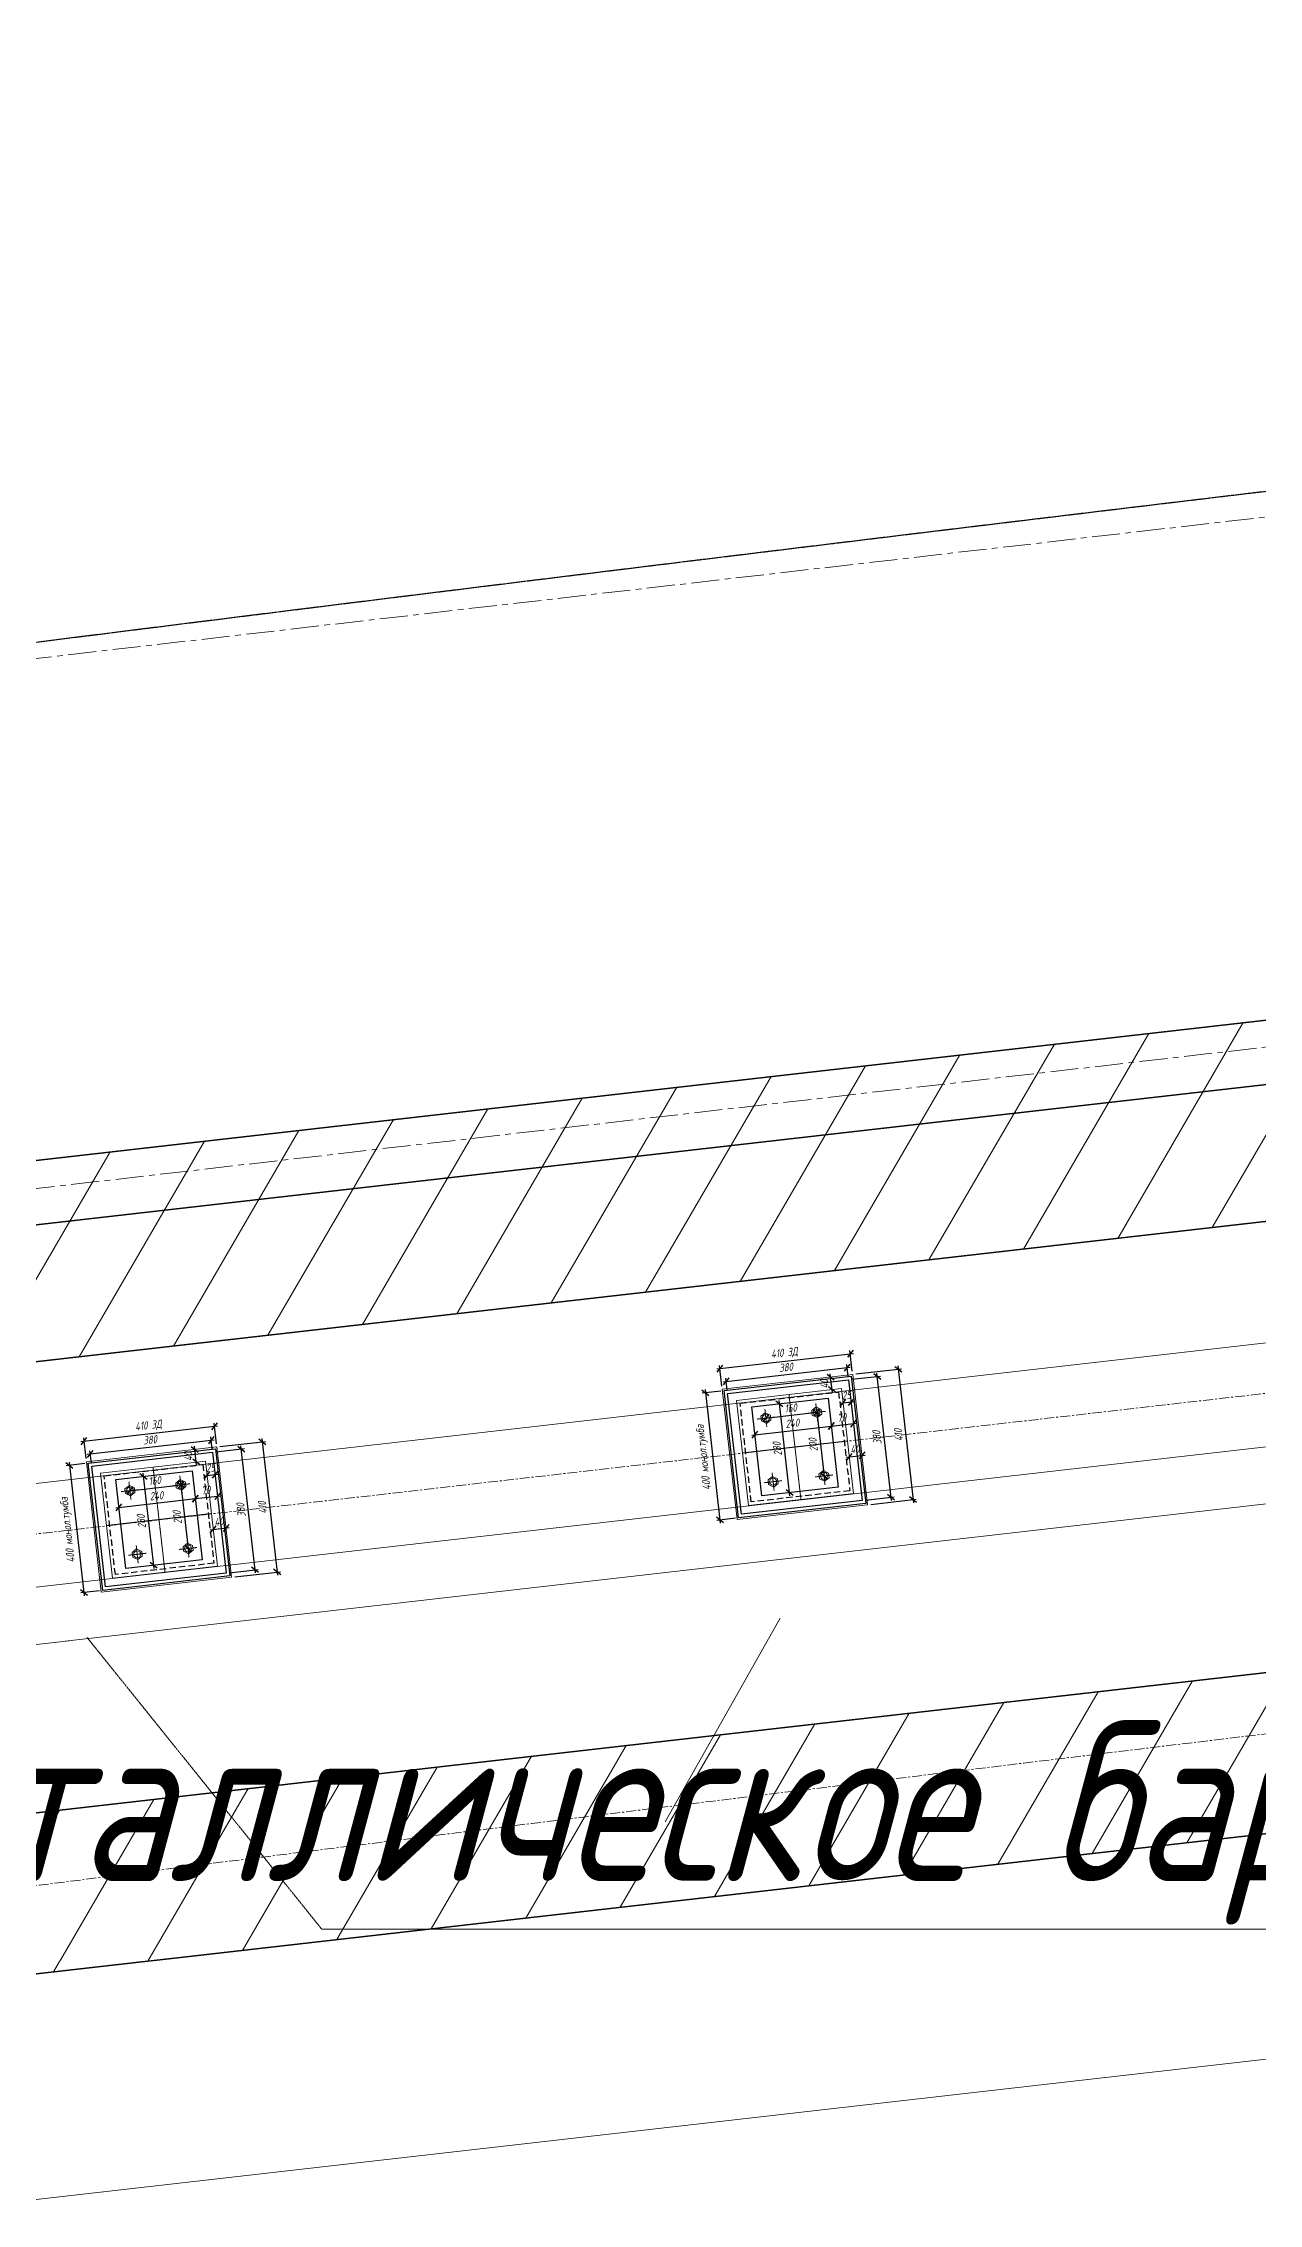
# Model space of a CAD drawing. Header units: millimetres. Extents: x 265754 to 14267433, y -6145605 to 2433772.
# Drawn here: x 7887314 to 7891112, y -577393 to -570645 of the extents above; entities that cross this region are included whole.
import ezdxf
from ezdxf import colors
from ezdxf.entities.mleader import LeaderData, LeaderLine
from ezdxf.math import Vec2, Vec3

# ---------------------------------------------------------------- set-up
doc = ezdxf.new("R2010")
doc.units = ezdxf.units.MM
for name, pattern in [('осевая', [2, 1.25, -0.25, 0.25, -0.25]), ('осеваяX2', [4, 2.5, -0.5, 0.5, -0.5]), ('Штриховая', [3, 2, -1])]:
    doc.linetypes.add(name, pattern=pattern)
for name, color, linetype, lineweight in [('Выноски', 3, 'Continuous', 15), ('ИС_Med', 7, 'Continuous', 35), ('ИС_Ось', 3, 'осевая', 18), ('ИС_РЗМ', 3, 'Continuous', 18), ('ИС_Тон', 3, 'Continuous', 18), ('ИС_Штр', 3, 'Continuous', 9), ('МДП_Ось', 1, 'осеваяX2', 30)]:
    doc.layers.add(name, color=color, linetype=linetype, lineweight=lineweight)
doc.styles.add('0', font='isocpeur.ttf', dxfattribs={"width": 0.8, "oblique": 15})
doc.styles.add('ISOCPEUR', font='isocpeur.ttf', dxfattribs={"width": 0.8, "oblique": 15, "height": 2.5})
doc.dimstyles.new('М10', dxfattribs={"dimscale": 10, "dimtxt": 2.5, "dimasz": 2, "dimexe": 1, "dimexo": 1, "dimgap": 1, "dimtad": 1, "dimdec": 0, "dimtxsty": '0', "dimblk1": 'OBLIQUE', "dimblk2": 'OBLIQUE', "dimsah": 1, "dimcen": 2.5, "dimdle": 1, "dimclrd": 256, "dimclre": 256, "dimclrt": 256, "dimaunit": 1, "dimadec": 0, "dimazin": 0, "dimtfac": 0.75, "dimtdec": 0, "dimtmove": 1, "dimatfit": 2, "dimldrblk": 'OBLIQUE', "dimfxl": 1, "dimtolj": 1, "dimtzin": 0, "dimlwd": -1, "dimlwe": -1, "dimarcsym": 0})

# ---------------------------------------------------------------- blocks, each defined once
blk = doc.blocks.new('_None')
blk = doc.blocks.new('болт БО')
at = {"layer": 'ИС_Тон', "linetype": 'осевая'}
for p, q in [((-27.8473755350301, 0.1288116181356145), (27.84737553503055, -0.1288116181353871)), ((-0.1288116180771794, -27.84737553508876), (0.1288116183113743, 27.84737553520426))]:
    blk.add_line(p, q, dxfattribs=at)
at = {"layer": 'ИС_Тон'}
blk.add_lwpolyline([(14.96664636836476, -7.295342044146537), (15.03303712032357, 7.157535470322273), (0.07648264958743312, 16.64982433590194), (-14.96664636713922, 7.295342045052394), (-15.03303711909848, -7.157535469416189), (-0.07648264836325325, -16.64982433522869)], close=True, dxfattribs=at)
blk.add_circle((1.168700691778213e-10, -4.547473508864641e-13), 11, dxfattribs=at)
blk = doc.blocks.new('_OBLIQUE')
at = {"color": 0, "linetype": 'ByBlock', "lineweight": -2}
blk.add_line((0.5000000000000001, 0.4999999999999999), (-0.5000000000000001, -0.4999999999999999), dxfattribs=at)
blk = doc.blocks.new('*D1560')
at = {"layer": 'Defpoints', "transparency": 16777216}
blk.add_line((-134.5914305062906, 114.4579756437743), (45.40856949370936, 114.4579756437743), dxfattribs=at)
at = {"layer": 'Defpoints', "color": 0, "transparency": 16777216}
for p in [(-124.5914305062906, 114.4579756996245), (35.40856949370936, 114.4579756437743), (35.40856949370936, 114.4579756437743)]:
    blk.add_point(p, dxfattribs=at)
at = {"layer": 'Defpoints', "transparency": 16777216, "xscale": 20, "yscale": 20, "zscale": 20, "rotation": 180}
blk.add_blockref('_OBLIQUE', (-124.5914305062906, 114.4579756437743), dxfattribs=at)
at = {"layer": 'Defpoints', "transparency": 16777216, "xscale": 20, "yscale": 20, "zscale": 20}
blk.add_blockref('_OBLIQUE', (35.40856949370936, 114.4579756437743), dxfattribs=at)
at = {"layer": 'Defpoints', "transparency": 16777216, "insert": (-44.59143050629064, 136.9579756437743), "char_height": 25, "attachment_point": 5, "style": '0'}
blk.add_mtext('\\A1;160', dxfattribs=at)
blk = doc.blocks.new('*D1561')
at = {"layer": 'Defpoints', "transparency": 16777216}
blk.add_line((35.40880478221512, 124.5088570149674), (35.40880478221517, -95.49114298544012), dxfattribs=at)
at = {"layer": 'Defpoints', "color": 0, "transparency": 16777216}
for p in [(35.40880476772146, 114.5088570149674), (35.40880478218607, -85.49114298544012), (35.40880478221517, -85.49114298544012)]:
    blk.add_point(p, dxfattribs=at)
at = {"layer": 'Defpoints', "transparency": 16777216, "xscale": 20, "yscale": 20, "zscale": 20}
for p, rotation in [((35.40880478221512, 114.5088570149674), 90), ((35.40880478221517, -85.49114298544012), 270)]:
    blk.add_blockref('_OBLIQUE', p, dxfattribs=dict(at, rotation=rotation))
at = {"layer": 'Defpoints', "transparency": 16777216, "insert": (12.90880478221514, 14.50885701476363), "char_height": 25, "attachment_point": 5, "rotation": 90, "style": '0'}
blk.add_mtext('\\A1;200', dxfattribs=at)
blk = doc.blocks.new('*D1567')
at = {"layer": 'Defpoints', "transparency": 16777216}
blk.add_line((-174.5911951646267, 66.70392627405818), (85.40880483535875, 66.70392627405818), dxfattribs=at)
at = {"layer": 'Defpoints', "color": 0, "transparency": 16777216}
for p in [(-164.5911951646267, 66.70392635787721), (75.40880483535875, 66.70392627399997), (75.40880483535875, 66.70392627405818)]:
    blk.add_point(p, dxfattribs=at)
at = {"layer": 'Defpoints', "transparency": 16777216, "xscale": 20, "yscale": 20, "zscale": 20, "rotation": 180}
blk.add_blockref('_OBLIQUE', (-164.5911951646267, 66.70392627405818), dxfattribs=at)
at = {"layer": 'Defpoints', "transparency": 16777216, "xscale": 20, "yscale": 20, "zscale": 20}
blk.add_blockref('_OBLIQUE', (75.40880483535875, 66.70392627405818), dxfattribs=at)
at = {"layer": 'Defpoints', "transparency": 16777216, "insert": (-44.59119516463397, 89.20392627405818), "char_height": 25, "attachment_point": 5, "style": '0'}
blk.add_mtext('\\A1;240', dxfattribs=at)
blk = doc.blocks.new('*D1568')
at = {"layer": 'Defpoints', "transparency": 16777216}
blk.add_line((-77.35079311185106, -135.4911429460336), (-77.35079311185113, 164.5088570539666), dxfattribs=at)
at = {"layer": 'Defpoints', "color": 0, "transparency": 16777216}
for p in [(-77.35079311186567, 154.5088570539666), (-77.35079311185112, 154.5088570539666), (-77.35079320965454, -125.4911429460336)]:
    blk.add_point(p, dxfattribs=at)
at = {"layer": 'Defpoints', "transparency": 16777216, "xscale": 20, "yscale": 20, "zscale": 20}
for p, rotation in [((-77.35079311185112, 154.5088570539666), 90), ((-77.35079311185106, -125.4911429460336), 270)]:
    blk.add_blockref('_OBLIQUE', p, dxfattribs=dict(at, rotation=rotation))
at = {"layer": 'Defpoints', "transparency": 16777216, "insert": (-99.85079311185108, 14.50885705396652), "char_height": 25, "attachment_point": 5, "rotation": 90, "style": '0'}
blk.add_mtext('\\A1;280', dxfattribs=at)
blk = doc.blocks.new('*D1569')
at = {"layer": 'Defpoints', "transparency": 16777216}
blk.add_line((65.40880483535875, 66.70392624955275), (155.4088048353296, 66.70392624955275), dxfattribs=at)
at = {"layer": 'Defpoints', "color": 0, "transparency": 16777216}
for p in [(75.40880483535875, 66.70392627399997), (145.4088048353296, 66.70392624955275), (145.4088048353296, 66.70392624955275)]:
    blk.add_point(p, dxfattribs=at)
at = {"layer": 'Defpoints', "transparency": 16777216, "xscale": 20, "yscale": 20, "zscale": 20, "rotation": 180}
blk.add_blockref('_OBLIQUE', (75.40880483535875, 66.70392624955275), dxfattribs=at)
at = {"layer": 'Defpoints', "transparency": 16777216, "xscale": 20, "yscale": 20, "zscale": 20}
blk.add_blockref('_OBLIQUE', (145.4088048353296, 66.70392624955275), dxfattribs=at)
at = {"layer": 'Defpoints', "transparency": 16777216, "insert": (110.4088048353442, 89.20392624955275), "char_height": 25, "attachment_point": 5, "style": '0'}
blk.add_mtext('\\A1;70', dxfattribs=at)
blk = doc.blocks.new('*D1570')
at = {"layer": 'Defpoints', "transparency": 16777216}
blk.add_line((110.408804858962, 134.3160017424379), (155.4088048589765, 134.3160017424379), dxfattribs=at)
at = {"layer": 'Defpoints', "color": 0, "transparency": 16777216}
for p in [(120.408804858962, 134.3160017511691), (145.4088048589765, 134.3160017424379), (145.4088048589765, 134.3160017424379)]:
    blk.add_point(p, dxfattribs=at)
at = {"layer": 'Defpoints', "transparency": 16777216, "xscale": 20, "yscale": 20, "zscale": 20, "rotation": 180}
blk.add_blockref('_OBLIQUE', (120.408804858962, 134.3160017424379), dxfattribs=at)
at = {"layer": 'Defpoints', "transparency": 16777216, "xscale": 20, "yscale": 20, "zscale": 20}
blk.add_blockref('_OBLIQUE', (145.4088048589765, 134.3160017424379), dxfattribs=at)
at = {"layer": 'Defpoints', "transparency": 16777216, "insert": (132.9088048589765, 156.8160017468035), "char_height": 25, "attachment_point": 5, "style": '0'}
blk.add_mtext('\\A1;25', dxfattribs=at)
blk = doc.blocks.new('*D1571')
at = {"layer": 'Defpoints', "transparency": 16777216}
blk.add_line((110.4088047997066, -35.3711190201866), (170.4088047997066, -35.3711190201866), dxfattribs=at)
at = {"layer": 'Defpoints', "color": 0, "transparency": 16777216}
for p in [(120.4088047997066, -35.37111900621676), (160.4088047997066, -35.3711190201866), (160.4088047997066, -35.3711190201866)]:
    blk.add_point(p, dxfattribs=at)
at = {"layer": 'Defpoints', "transparency": 16777216, "xscale": 20, "yscale": 20, "zscale": 20, "rotation": 180}
blk.add_blockref('_OBLIQUE', (120.4088047997066, -35.3711190201866), dxfattribs=at)
at = {"layer": 'Defpoints', "transparency": 16777216, "xscale": 20, "yscale": 20, "zscale": 20}
blk.add_blockref('_OBLIQUE', (160.4088047997066, -35.3711190201866), dxfattribs=at)
at = {"layer": 'Defpoints', "transparency": 16777216, "insert": (140.408804799692, -12.87111901320168), "char_height": 25, "attachment_point": 5, "style": '0'}
blk.add_mtext('\\A1;40', dxfattribs=at)
blk = doc.blocks.new('*D1562')
at = {"layer": 'Defpoints', "transparency": 16777216}
for p, q in [((-259.5911951112648, 284.3531216889096), (170.4088048887352, 284.3531216889096)), ((-249.5911951112648, 229.5088571141532), (-249.5911951112648, 294.3531216889096)), ((160.4088048887352, 229.5088569709042), (160.4088048887352, 294.3531216889096))]:
    blk.add_line(p, q, dxfattribs=at)
at = {"layer": 'Defpoints', "color": 0, "transparency": 16777216}
for p in [(160.4088048887352, 284.3531216889096), (-249.5911951112648, 219.5088571141532), (160.4088048887352, 219.5088569709042)]:
    blk.add_point(p, dxfattribs=at)
at = {"layer": 'Defpoints', "transparency": 16777216, "xscale": 20, "yscale": 20, "zscale": 20, "rotation": 180}
blk.add_blockref('_OBLIQUE', (-249.5911951112648, 284.3531216889096), dxfattribs=at)
at = {"layer": 'Defpoints', "transparency": 16777216, "xscale": 20, "yscale": 20, "zscale": 20}
blk.add_blockref('_OBLIQUE', (160.4088048887352, 284.3531216889096), dxfattribs=at)
at = {"layer": 'Defpoints', "transparency": 16777216, "insert": (-44.59119511126482, 308.7281216889096), "char_height": 25, "attachment_point": 5, "style": '0'}
blk.add_mtext('\\A1;410 ЗД', dxfattribs=at)
blk = doc.blocks.new('*D1563')
at = {"layer": 'Defpoints', "transparency": 16777216}
for p, q in [((-244.5911951165181, 242.5192419534433), (155.4088048834819, 242.5192419534433)), ((-234.5911951165181, 214.5088571088854), (-234.5911951165181, 252.5192419534433)), ((145.4088048834819, 214.5088569761429), (145.4088048834819, 252.5192419534433))]:
    blk.add_line(p, q, dxfattribs=at)
at = {"layer": 'Defpoints', "color": 0, "transparency": 16777216}
for p in [(-234.5911951165181, 204.5088571088854), (145.4088048834819, 242.5192419534433), (145.4088048834819, 204.5088569761429)]:
    blk.add_point(p, dxfattribs=at)
at = {"layer": 'Defpoints', "transparency": 16777216, "xscale": 20, "yscale": 20, "zscale": 20, "rotation": 180}
blk.add_blockref('_OBLIQUE', (-234.5911951165181, 242.5192419534433), dxfattribs=at)
at = {"layer": 'Defpoints', "transparency": 16777216, "xscale": 20, "yscale": 20, "zscale": 20}
blk.add_blockref('_OBLIQUE', (145.4088048834819, 242.5192419534433), dxfattribs=at)
at = {"layer": 'Defpoints', "transparency": 16777216, "insert": (-44.59119511651807, 265.0192419534433), "char_height": 25, "attachment_point": 5, "style": '0'}
blk.add_mtext('\\A1;380', dxfattribs=at)
blk = doc.blocks.new('*D1564')
at = {"layer": 'Defpoints', "transparency": 16777216}
blk.add_line((91.22692856033976, 169.5088569950604), (91.22692856033974, 229.5088569950605), dxfattribs=at)
at = {"layer": 'Defpoints', "color": 0, "transparency": 16777216}
for p in [(91.22692856035431, 219.5088569950605), (91.22692856033976, 219.5088569950605), (91.22692854639902, 179.5088569950604)]:
    blk.add_point(p, dxfattribs=at)
at = {"layer": 'Defpoints', "transparency": 16777216, "xscale": 20, "yscale": 20, "zscale": 20}
for p, rotation in [((91.22692856033976, 219.5088569950605), 90), ((91.22692856033976, 179.5088569950604), 270)]:
    blk.add_blockref('_OBLIQUE', p, dxfattribs=dict(at, rotation=rotation))
at = {"layer": 'Defpoints', "transparency": 16777216, "insert": (68.72692855339847, 199.5088569950894), "char_height": 25, "attachment_point": 5, "rotation": 90, "style": '0'}
blk.add_mtext('\\A1;40', dxfattribs=at)
blk = doc.blocks.new('*D1565')
at = {"layer": 'Defpoints', "transparency": 16777216}
for p, q in [((155.408804883482, 204.508856976143), (245.8727592602228, 204.508856976143)), ((235.8727592602229, -185.4911430238572), (235.8727592602228, 214.508856976143)), ((155.4088047507394, -175.4911430238572), (245.8727592602229, -175.4911430238572))]:
    blk.add_line(p, q, dxfattribs=at)
at = {"layer": 'Defpoints', "color": 0, "transparency": 16777216}
for p in [(145.408804883482, 204.508856976143), (235.8727592602228, 204.508856976143), (145.4088047507394, -175.4911430238572)]:
    blk.add_point(p, dxfattribs=at)
at = {"layer": 'Defpoints', "transparency": 16777216, "xscale": 20, "yscale": 20, "zscale": 20}
for p, rotation in [((235.8727592602228, 204.508856976143), 90), ((235.8727592602229, -175.4911430238572), 270)]:
    blk.add_blockref('_OBLIQUE', p, dxfattribs=dict(at, rotation=rotation))
at = {"layer": 'Defpoints', "transparency": 16777216, "insert": (213.3727592602228, 14.50885697614283), "char_height": 25, "attachment_point": 5, "rotation": 90, "style": '0'}
blk.add_mtext('\\A1;380', dxfattribs=at)
blk = doc.blocks.new('*D1566')
at = {"layer": 'Defpoints', "transparency": 16777216}
for p, q in [((170.4088048887352, 219.5088569709043), (313.6341532355, 219.5088569709043)), ((303.6341532355, 229.5088569709043), (303.6341532355001, -200.4911430290959)), ((170.4088047455007, -190.4911430290959), (313.6341532355001, -190.4911430290959))]:
    blk.add_line(p, q, dxfattribs=at)
at = {"layer": 'Defpoints', "color": 0, "transparency": 16777216}
for p in [(160.4088048887352, 219.5088569709043), (160.4088047455007, -190.4911430290959), (303.6341532355001, -190.4911430290959)]:
    blk.add_point(p, dxfattribs=at)
at = {"layer": 'Defpoints', "transparency": 16777216, "xscale": 20, "yscale": 20, "zscale": 20}
for p, rotation in [((303.6341532355, 219.5088569709043), 90), ((303.6341532355001, -190.4911430290959), 270)]:
    blk.add_blockref('_OBLIQUE', p, dxfattribs=dict(at, rotation=rotation))
at = {"layer": 'Defpoints', "transparency": 16777216, "insert": (281.1341532355, 14.50885697090413), "char_height": 25, "attachment_point": 5, "rotation": 90, "style": '0'}
blk.add_mtext('\\A1;410', dxfattribs=at)
blk = doc.blocks.new('*D1559')
at = {"layer": 'Defpoints', "transparency": 16777216}
for p, q in [((-254.5911951130112, 214.508857112378), (-313.4498259851537, 214.508857112378)), ((-303.4498259851537, 224.508857112378), (-303.4498259851536, -195.4911428876222)), ((-254.5911952527387, -185.4911428876222), (-313.4498259851536, -185.4911428876222))]:
    blk.add_line(p, q, dxfattribs=at)
at = {"layer": 'Defpoints', "color": 0, "transparency": 16777216}
for p in [(-244.5911951130112, 214.508857112378), (-303.4498259851536, -185.4911428876222), (-244.5911952527387, -185.4911428876222)]:
    blk.add_point(p, dxfattribs=at)
at = {"layer": 'Defpoints', "transparency": 16777216, "xscale": 20, "yscale": 20, "zscale": 20}
for p, rotation in [((-303.4498259851537, 214.508857112378), 90), ((-303.4498259851536, -185.4911428876222), 270)]:
    blk.add_blockref('_OBLIQUE', p, dxfattribs=dict(at, rotation=rotation))
at = {"layer": 'Defpoints', "transparency": 16777216, "insert": (-329.6998259851536, 14.50885711237797), "char_height": 25, "attachment_point": 5, "rotation": 90, "style": '0'}
blk.add_mtext('\\A1;400 монол.тумба', dxfattribs=at)
blk = doc.blocks.new('Б24')
at = {"layer": 'ИС_Med'}
blk.add_lwpolyline([(-10.60239487377694, -0.7026100440270966), (10.69760512621725, -0.7026100440417054), (10.69760512621724, 0.6973899559525307), (-10.60239487377693, 0.6973899559670258)], close=True, dxfattribs=at)
at = {"layer": 'ИС_Ось', "linetype": 'осевая', "ltscale": 25}
blk.add_lwpolyline([(-12.00239487376528, -0.002610044030063818), (11.99760512623473, -0.002610044030063818)], dxfattribs=at)
blk = doc.blocks.new('*U1638')
at = {"layer": 'Defpoints'}
for points in [[(-244.5911951130111, 214.5088571123779), (155.4088048869889, 214.5088569726504), (155.4088047472615, -185.4911430273496), (-244.5911952527385, -185.4911428876221)], [(-164.5911951339658, 154.5088570844382), (75.40880486603419, 154.5088570005901), (75.40880476821621, -125.4911429994099), (-164.5911952317838, -125.4911429155909)]]:
    blk.add_lwpolyline(points, close=True, dxfattribs=at)
at = {"layer": 'Defpoints', "color": 1, "ltscale": 250}
blk.add_lwpolyline([(-234.5911951165181, 204.5088571088854), (145.4088048834819, 204.5088569761429), (145.4088047507394, -175.4911430238571), (-234.5911952492606, -175.4911428910855)], close=True, dxfattribs=at)
at = {"layer": 'Defpoints', "color": 1, "linetype": 'Штриховая', "ltscale": 10}
blk.add_lwpolyline([(-199.5911951287417, 169.5088570966618), (110.4088048712583, 169.5088569883665), (110.4088047629775, -140.4911430116335), (-199.5911952370225, -140.4911429033382)], close=True, dxfattribs=at)
at = {"layer": 'ИС_Тон'}
for points in [[(-249.5911951112648, 219.5088571141532), (160.4088048887352, 219.5088569709042), (160.4088047455007, -190.4911430290958), (-249.5911952544848, -190.4911428858759)], [(-209.5911951252347, 179.5088571001543), (120.4088048747653, 179.508856984874), (120.4088047594851, -150.491143015126), (-209.5911952405149, -150.4911428998457)]]:
    blk.add_lwpolyline(points, close=True, dxfattribs=at)
at = {"layer": 'ИС_Тон', "linetype": 'осевая'}
for points in [[(-44.59119512523466, 179.5088570424996), (-44.59119524050038, -150.4911429574713)], [(-209.5911951828748, 14.50885710012517), (120.4088048171252, 14.5088569849031)]]:
    blk.add_lwpolyline(points, dxfattribs=at)
at = {"layer": 'ИС_Тон'}
for p in [(-124.5911951480521, 114.5088570704393), (35.40880485194793, 114.5088570145599), (-124.5911952179304, -85.49114292953163), (35.40880478205509, -85.49114298544009)]:
    blk.add_blockref('болт БО', p, dxfattribs=at)
at = {"layer": 'Defpoints'}
for base, p1, p2, angle, text, picture, middle in [((160.4088048887352, 284.3531216889096), (-249.5911951112648, 219.5088571141532), (160.4088048887352, 219.5088569709042), 359.9999999799897, '<> ЗД', '*D1562', (-44.59119511126482, 308.7281216889096)), ((-303.4498259851536, -185.4911428876222), (-244.5911951130111, 214.5088571123779), (-244.5911952527385, -185.4911428876221), 89.99999998019813, '<> монол.тумба', '*D1559', (-329.6998259851536, 14.50885711237797))]:
    dim = blk.add_linear_dim(base=base, p1=p1, p2=p2, angle=angle, text=text, dimstyle='М10', dxfattribs=at)
    dim.commit()
    dim.dimension.update_dxf_attribs({"geometry": picture, "text_midpoint": middle})
for base, p1, p2, angle, picture, middle in [((145.4088048834819, 242.5192419534433), (-234.5911951165181, 204.5088571088854), (145.4088048834819, 204.5088569761429), 359.9999999799897, '*D1563', (-44.59119511651807, 265.0192419534433)), ((235.8727592602228, 204.508856976143), (145.4088047507394, -175.4911430238571), (145.4088048834819, 204.5088569761429), 89.99999998019813, '*D1565', (213.3727592602228, 14.50885697614283)), ((303.6341532355001, -190.4911430290959), (160.4088048887352, 219.5088569709042), (160.4088047455007, -190.4911430290958), 89.99999998019813, '*D1566', (281.1341532355, 14.50885697090413)), ((35.40856949370936, 114.4579756437743), (-124.5914305062906, 114.4579756996245), (35.40856949370936, 114.4579756437743), 359.9999999799897, '*D1560', (-44.59143050629064, 136.9579756437743)), ((-77.35079311185112, 154.5088570539666), (-77.35079320965451, -125.4911429460335), (-77.35079311186564, 154.5088570539665), 89.99999998019813, '*D1568', (-99.85079311185108, 14.50885705396652)), ((75.40880483528997, 66.70392627390115), (-164.5911951646267, 66.70392635787721), (75.40880483535875, 66.70392627399997), 359.9999999799897, '*D1567', (-44.59119516463397, 89.20392627405818)), ((35.40880478221517, -85.49114298544012), (35.40880476772145, 114.5088570149674), (35.40880478218605, -85.49114298544009), 89.99999998019813, '*D1561', (12.90880478221514, 14.50885701476363)), ((145.4088048353296, 66.70392624955275), (75.40880483535875, 66.70392627399997), (145.4088048353296, 66.70392624955275), 359.9999999799897, '*D1569', (110.4088048353442, 89.20392624955275))]:
    dim = blk.add_linear_dim(base=base, p1=p1, p2=p2, angle=angle, dimstyle='М10', dxfattribs=at)
    dim.commit()
    dim.dimension.update_dxf_attribs({"geometry": picture, "text_midpoint": middle})
for base, p1, p2, angle, picture, middle, set_off in [((91.22692856034203, 219.5088569950683), (91.22692854640127, 179.5088569950682), (91.22692856035655, 219.5088569950682), 89.99999998019813, '*D1564', (91.22692855340074, 199.5088569950973), (2.273736754432321e-12, 7.87281351222191e-12)), ((145.4088048589925, 134.3160017424418), (120.4088048589779, 134.316001751173), (145.4088048589925, 134.3160017424418), 359.9999999799897, '*D1570', (132.9088048589925, 134.3160017468074), (1.597300069988705e-11, 3.893774191965349e-12)), ((160.4088047997004, -35.3711190201999), (120.4088047997004, -35.37111900623006), (160.4088047997004, -35.3711190201999), 359.9999999799897, '*D1571', (140.4088047996859, -35.37111901321498), (-6.139089236967266e-12, -1.330136001342908e-11))]:
    dim = blk.add_linear_dim(base=base, p1=p1, p2=p2, angle=angle, dimstyle='М10', dxfattribs=at)
    dim.commit()
    dim.dimension.update_dxf_attribs({"geometry": picture, "text_midpoint": middle, "dimtype": 128, "insert": set_off})
blk = doc.blocks.new('*U1639')
at = {"layer": 'ИС_Med', "color": 0, "linetype": 'ByBlock', "lineweight": -2, "transparency": 16777216}
for p in [(0, 0), (2000, 0)]:
    blk.add_blockref('*U1638', p, dxfattribs=at)
blk = doc.blocks.new('План Узловая')
at = {"layer": 'ИС_Штр'}
h = blk.add_hatch(dxfattribs=at)
h.set_pattern_fill('ANSI31', color=256, scale=75, angle=14.81052377493742)
h.set_pattern_definition([(59.81052377493735, (-5358.757757805113, 11055.41502445447), (-205.8274345762676, 119.7438215556539), [])])
h.paths.add_polyline_path([(28604.50159774302, 9646.857302285614), (21371.32147810195, 8822.180784003227), (20707.25342589658, 9350.264176868193), (20111.1284108762, 9282.291226386267), (19583.03417078062, 8618.241435284726), (11573.54012176296, 7704.90775813791), (8449.069890916406, 7263.062329342356), (8524.704994691361, 6728.215492076473), (28675.30819469813, 9025.881114337652)])
at = {"layer": 'ИС_Med'}
for points in [[(6234.428917038895, 6949.879959713668), (11573.54012176278, 7704.907758137968), (28604.50159799255, 9646.857302136486)], [(6313.936146924447, 6758.993630564655), (11601.91079977324, 7506.789978508488), (28888.04122266232, 9477.835074152681)]]:
    blk.add_lwpolyline(points, dxfattribs=at)
at = {"layer": 'ИС_Ось', "color": 2, "ltscale": 70}
for points in [[(174104.5991200464, 8484.928866645969), (149529.5871549466, 11082.09588252449), (130128.1253657142, 12769.36622459895), (98281.30364431615, 14177.181717603), (64799.14123835223, 13809.54587414267), (32399.4591503116, 11667.10643149092), (7342.826656995836, 8785.304755250763)], [(173931.7129789479, 6849.039083617754), (149371.8698393077, 9444.603008795479), (130020.4920928834, 11127.51773473344), (98253.98959370548, 12531.78264908266), (64862.4893262262, 12165.14228050676), (32547.79332327511, 10028.32257018071), (7530.781608725927, 7151.077740384062)]]:
    blk.add_lwpolyline(points, dxfattribs=at)
at = {"layer": 'ИС_Med', "rotation": 6.506627759833213}
blk.add_blockref('*U1639', (12753.0097798311, 6658.939356163144), dxfattribs=at)
at = {"layer": 'Выноски'}
ml = blk.add_multileader_mtext('Standard', dxfattribs=at)
ml.set_content('Металлическое барьерное ограждение', color=256, style='ISOCPEUR')
ml.set_leader_properties(color=256)
ml.set_arrow_properties(name='NONE')
ml.build(insert=Vec2(0, 0))
ml.multileader.update_dxf_attribs({"text_left_attachment_type": 6, "text_right_attachment_type": 6, "dogleg_length": 2, "arrow_head_size": 500, "scale": 200})
ctx = ml.context
ctx.base_point, ctx.scale, ctx.char_height, ctx.arrow_head_size, ctx.landing_gap_size, ctx.plane_origin, ctx.plane_x_axis, ctx.plane_y_axis = Vec3(13315.39981591702, 5389.034737765789), 200, 500, 500, 125, Vec3(8540.733157396317, 14336.94108617306), Vec3(1, 2.842170943040402e-15), Vec3(-2.842170943040402e-15, 1)
ctx.left_attachment, ctx.right_attachment, ctx.text_align_type = 6, 6, 1
notes = []
notes.append((ctx, [(0, (1, 1, 0), (13215.39981591702, 5389.034737765789), (1, 5.684341886080802e-16), 100, [(0, [(12482.19287824631, 6300.03343629837)], 0, [])])]))
ctx.mtext.insert, ctx.mtext.text_direction, ctx.mtext.rotation, ctx.mtext.width, ctx.mtext.alignment, ctx.mtext.flow_direction = Vec3(16327.387114048, 6039.034737825394), Vec3(1, 2.842170943040402e-15), 2.842170943040402e-15, 6221.823149931261, 2, 5
ctx.mtext.has_bg_fill, ctx.mtext.bg_color, ctx.mtext.bg_scale_factor, ctx.mtext.bg_transparency, ctx.mtext.use_window_bg_color = 1, -1023410167, 1.5, 0, 1
for ctx, leaders in notes:
    for number, flags, end, landing, length, lines in leaders:
        leader = LeaderData()
        leader.index, (leader.has_last_leader_line, leader.has_dogleg_vector, leader.attachment_direction) = number, flags
        leader.last_leader_point, leader.dogleg_vector, leader.dogleg_length = Vec3(end), Vec3(landing), length
        for number, points, colour, breaks in lines:
            line = LeaderLine()
            line.index, line.vertices, line.color, line.breaks = number, Vec3.list(points), colors.encode_raw_color(colour), breaks
            leader.lines.append(line)
        ctx.leaders.append(leader)
at = {"layer": 'ИС_Штр'}
h = blk.add_hatch(dxfattribs=at)
h.set_pattern_fill('ANSI31', color=256, scale=75, angle=14.81052377493742)
h.set_pattern_definition([(59.81052377493735, (-5143.505703621369, 9167.647413428873), (-205.8274345762676, 119.7438215556539), [])])
h.paths.add_polyline_path([(28852.43790839135, 7637.006524956436), (9087.519409644767, 5383.318468718207), (9157.555520910711, 4888.064403668395), (28909.08318594558, 7140.225574683165)])
at = {"layer": 'ИС_Ось', "color": 6, "ltscale": 25}
blk.add_lwpolyline([(171555.2733744095, 5934.975673662382), (146486.6045495929, 8584.31394850259), (127723.4753012578, 10216.07097017171), (98237.186056184, 11519.53714314057), (96603.15199281904, 11501.5953661137), (64901.46091584879, 11153.50918825902), (63539.38876502629, 11063.44172736257), (34182.77758778178, 9122.226331550512), (11767.37588040758, 6559.854624605272), (6618.952659764327, 5831.793216555263)], dxfattribs=at)
blk.add_lwpolyline([(171938.7137536773, 4820.039046314196), (151544.5615984517, 6972.488849354908, 0.059768530447525), (7720.029646566836, 4924.088648953591)], format="xyb", dxfattribs=at)
at = {"layer": 'ИС_РЗМ'}
blk.add_line((14647.94669204095, 6360.72876254213), (14288.18453229184, 5723.749188518326), dxfattribs=at)
at = {"layer": 'ИС_Тон', "color": 6, "ltscale": 70}
for points in [[(171498.9306371038, 6098.804484876979), (146501.6572052492, 8740.597462894977), (127733.7478993334, 10372.77018774557), (98239.79292909795, 11676.57523053134), (96601.4282287499, 11658.58590289037), (64895.41492813086, 11310.45226680062), (63529.02971239609, 11220.09960309369), (34168.67450297053, 9278.63663194445), (11747.46516204055, 6715.601037012646), (6566.950308202533, 5983.001408492215)], [(171678.3661062302, 5577.056678460911), (146453.7188114378, 8242.87926419318), (127701.0326188374, 9873.728093561542), (98231.49078606052, 11176.4539331086), (96606.9179232376, 11158.61604054424), (64914.6696660858, 10810.63354533073), (63562.02032586816, 10721.18917082885), (34213.58878580894, 8780.514656167594), (11810.87509314559, 6219.593354186625), (6732.56289279426, 5501.446657100751)]]:
    blk.add_lwpolyline(points, dxfattribs=at)
at = {"layer": 'ИС_Med', "xscale": 1000, "yscale": 1000, "zscale": 1000, "rotation": 6.50503669156677}
for p in [(18640.88689673203, 7179.800750146504), (19273.73742295144, 5339.649661738425)]:
    blk.add_blockref('Б24', p, dxfattribs=at)

msp = doc.modelspace()

# ---------------------------------------------------------------- linework, layer by layer
at = {"layer": 'МДП_Ось', "ltscale": 2, "flags": 128}
for points in [[(7743020.992595687, -593330.2204492757), (7875995.041738242, -574045.6070504603, -0.06236864998936627), (8026972.342351574, -571109.4304036988), (8061759.606124713, -574780.1694094313, -0.0006835939129814829), (8066127.362766737, -575245.0831864031, -0.002050784183666171), (8070537.541818458, -575738.9143342129, -0.003417982021346757), (8074983.556319313, -576286.0585162179, -0.004785192664712867), (8079461.395765371, -576911.853947053, -0.006152421236037466), (8083965.726884553, -577642.1325494951, -0.007519673090427893), (8088489.448947108, -578503.0991005858, -0.008886952884495987), (8093023.240716463, -579521.1606231682, -0.01025426574051438), (8097555.105289772, -580722.6930873792, -0.1601430922746665), (8153134.948824895, -618559.8595920985, -0.01025426574051387), (8155916.350471443, -622338.4808565069, -0.008886952884495774), (8158525.636952834, -626183.3919233608, -0.007519673090428102), (8160985.074264622, -630076.525973689, -0.006152421236038218), (8163315.813701455, -633999.5298304628, -0.004785192664712388), (8165539.632439391, -637936.190375684, -0.003417982021346684), (8167678.608705627, -641872.0755668599, -0.002050784183666186), (8169754.846329005, -645794.1650306806, -0.0006835937965662782), (8171790.238388119, -649690.4788107921), (8184758.34710405, -674570.3202971127, 0.0006835937965661736), (8186775.97906046, -678432.6448135038, 0.002050784183666182), (8188793.496882007, -682243.8104068494, 0.003417982021347047), (8190832.591155495, -685995.9048459451, 0.004785192664713083), (8192912.373744836, -689677.5889339225, 0.006152421236038548), (8195050.799434346, -693276.8982754163, 0.00751967309042816), (8197264.460967481, -696780.9847788508, 0.008886952884496306), (8199568.362145425, -700175.8956863796, 0.01025426574051302), (8201975.664321106, -703446.3966451403, 0.2138723582029345), (8268493.021574076, -739259.4261616273, 0.01025426574051402), (8272545.094665596, -739468.4388355437, 0.008886952884494025), (8276647.583610649, -739522.8925601612, 0.007519673090428092), (8280791.538415405, -739441.9096317345, 0.006152421236037237), (8284973.570544253, -739245.6967650175, 0.004785192664712761), (8289192.088392084, -738955.1790515168, 0.003417982021346697), (8293446.987903847, -738591.9321772363, 0.002050784183666441), (8297739.323941261, -738178.1536178559, 0.0006835938547737822), (8302070.963949747, -737736.6645410234), (8315444.089647659, -736361.3322489178)], [(7744118.950588193, -600901.0188382629), (7877092.999730748, -581616.4054394475, -0.06236864998936653), (8026169.574010785, -578717.1937406478), (8060956.837795081, -582387.9327475576, -0.0006835939129814506), (8065307.261137919, -582850.9975507914, -0.00205078418366611), (8069655.076218408, -583337.8454738357, -0.003417982021346688), (8073997.284802367, -583872.2148878503, -0.004785192664712667), (8078330.110013368, -584477.744016788, -0.006152421236038208), (8082648.610660977, -585177.8942796449, -0.007519673090428114), (8086946.301076824, -585995.8418994837, -0.008886952884495258), (8091214.780204762, -586954.3275510408, -0.0102542657405138), (8095443.375245943, -588075.4542165053, -0.1601430922746658), (8147070.400589593, -623222.8795043117, -0.0102542657405138), (8149663.690246969, -626746.0584357762, -0.008886952884495258), (8152120.284078276, -630365.969424423, -0.007519673090428114), (8154456.833502691, -634064.5797038011, -0.006152421236038208), (8156691.416068209, -637825.7363064205, -0.004785192664712667), (8158843.216732579, -641634.9086241539, -0.003417982021346688), (8160932.252002124, -645478.8984387383, -0.00205078418366611), (8162979.12972612, -649345.5259694468, -0.0006835937965661287), (8165004.836376817, -653223.299149419), (8177974.555806698, -678106.2325745835, 0.0006835937965661287), (8180000.26245943, -681984.0057558079, 0.00205078418366611), (8182047.140182366, -685850.633285951, 0.003417982021346688), (8184136.175451996, -689694.6231004137, 0.004785192664712667), (8186287.976116366, -693503.795418147, 0.006152421236038208), (8188522.558681798, -697264.9520208883, 0.007519673090428114), (8190859.108106214, -700963.5623002665, 0.008886952884495258), (8193315.701937435, -704583.4732890349, 0.0102542657405138), (8195908.991594639, -708106.652220743, 0.2138723582029343), (8267938.749952664, -746889.3201956032, 0.0102542657405138), (8272307.630970686, -747114.752391343, 0.008886952884495258), (8276682.015217912, -747172.8150737833, 0.007519673090428114), (8281056.015060954, -747087.3365069298, 0.006152421236038208), (8285426.097272793, -746882.3006934635, 0.004785192664712667), (8289790.692661519, -746581.7230216657, 0.003417982021346688), (8294149.802126802, -746209.5795941239, 0.00205078418366611), (8298504.602326069, -745789.7795278534, 0.0006835938547737896), (8302857.05248278, -745346.1694407022), (8316226.710225059, -743971.1946019325)]]:
    msp.add_lwpolyline(points, format="xyb", dxfattribs=at)

# ---------------------------------------------------------------- next in the draw order: block references
at = {"layer": 'ИС_Ось', "color": 4, "ltscale": 0.05}
msp.add_blockref('План Узловая', (7874968.788125941, -581924.4700561167), dxfattribs=at)

doc.saveas('drawing.dxf')
